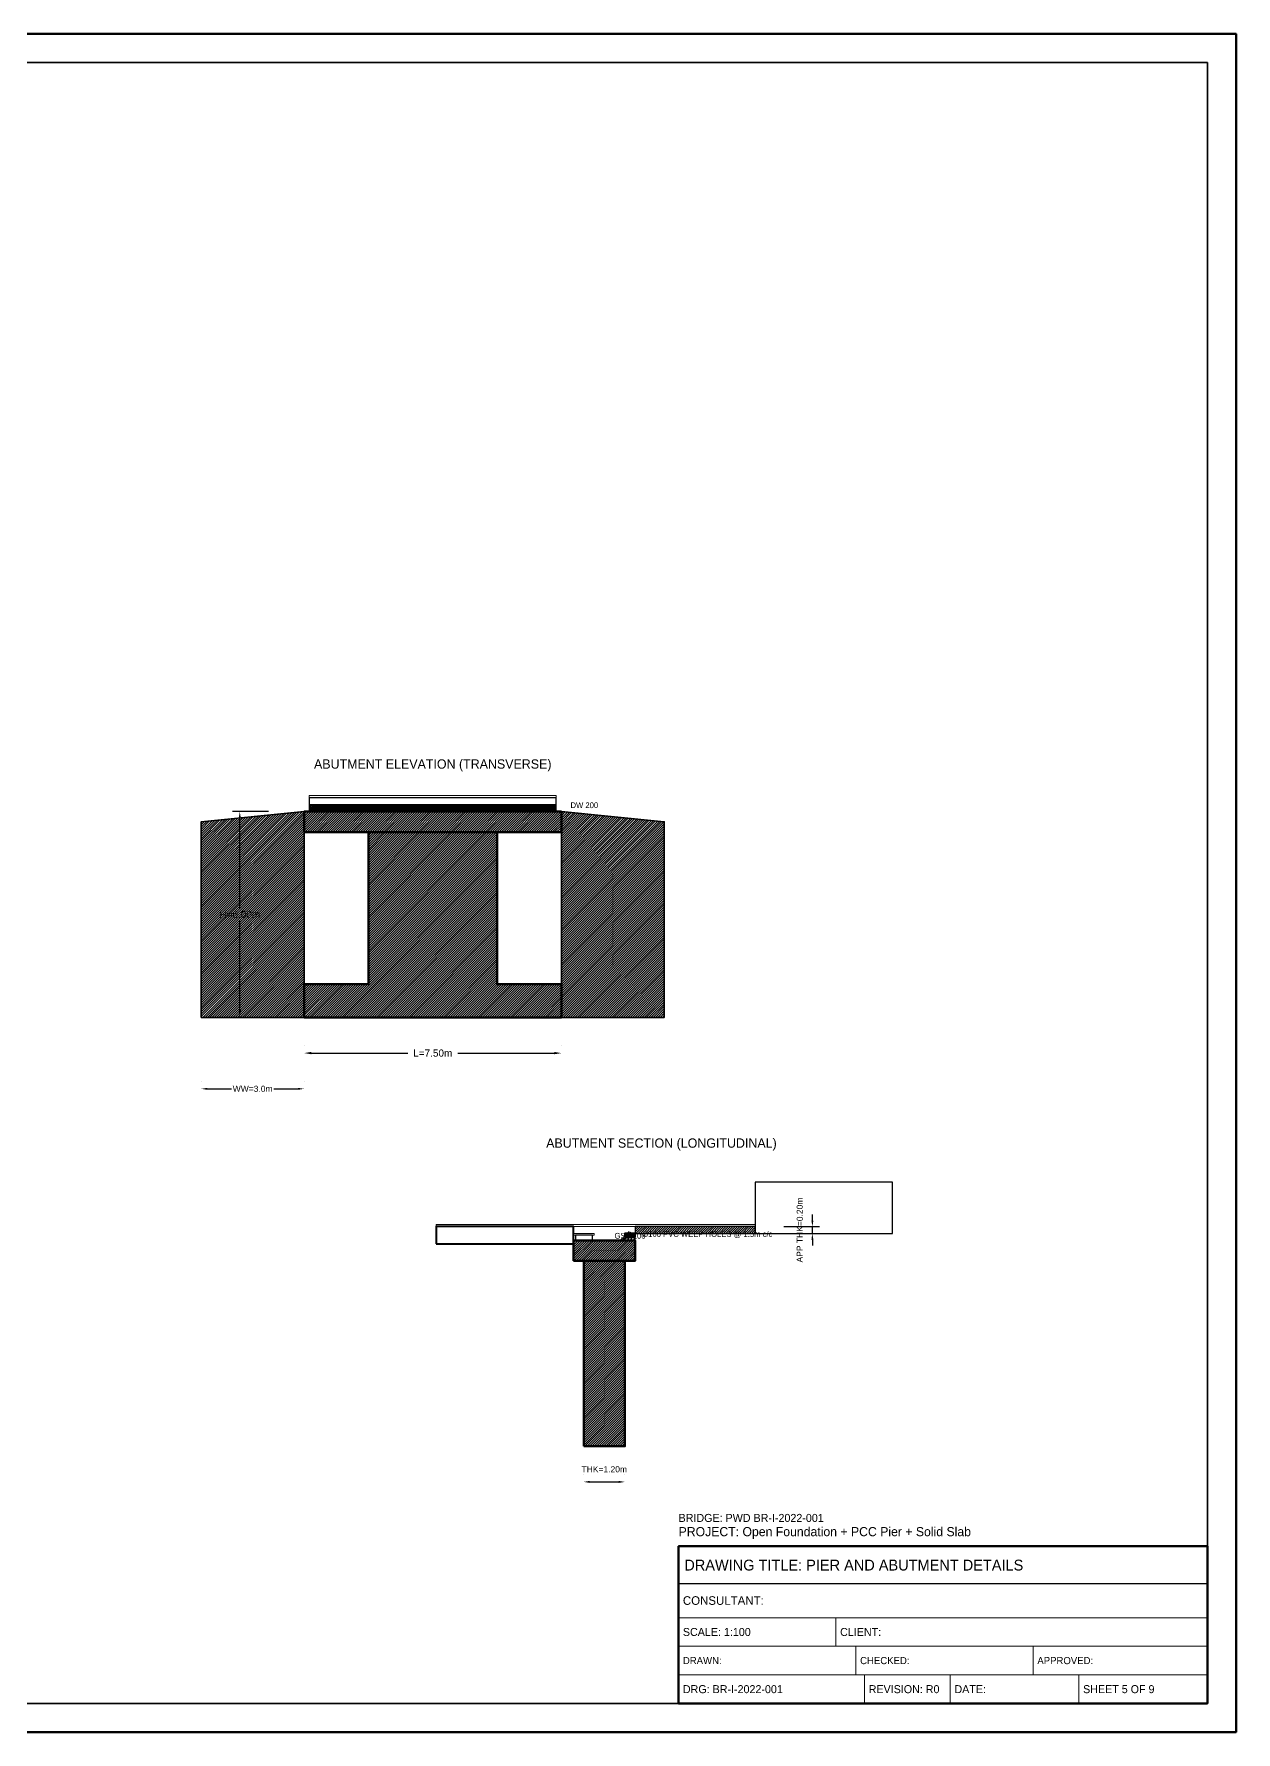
# Model space of a CAD drawing. Header units: metres. Extents: x 0 to 841, y 0 to 594.
# Drawn here: x 420 to 841, y 0 to 594 of the extents above; entities that cross this region are included whole.
import ezdxf
from ezdxf.enums import TextEntityAlignment as Align

# ---------------------------------------------------------------- set-up
doc = ezdxf.new("R2010")
doc.units = ezdxf.units.M
doc.linetypes.add('DASHED', pattern=[0.5, 0.375, -0.125])
for name, color, linetype, lineweight in [('ABUT-PROF', 4, 'Continuous', 50), ('BORDER-INNER', 7, 'Continuous', 35), ('BORDER-OUTER', 7, 'Continuous', 70), ('CIVIL-ROAD', 7, 'Continuous', 25), ('DIM-LINEAR', 3, 'Continuous', 18), ('STRUC-HATCHING', 8, 'Continuous', 18), ('SUB-ABUT', 3, 'Continuous', 35), ('SUB-BACKFILL', 34, 'Continuous', 18), ('SUB-BEARING', 5, 'Continuous', 25), ('SUB-DIRT-WALL', 3, 'Continuous', 35), ('SUPER-DECK', 2, 'Continuous', 50), ('SUPER-WEARING', 8, 'Continuous', 25), ('TEXT-HEADER', 7, 'Continuous', 25), ('TEXT-SPEC', 7, 'Continuous', 13), ('TEXT-TITLE', 7, 'Continuous', 25), ('TITLEBLK-BOX', 7, 'Continuous', 50), ('TITLEBLK-TEXT', 7, 'Continuous', 18)]:
    doc.layers.add(name, color=color, linetype=linetype, lineweight=lineweight)
doc.styles.add('BRIDGE_STD', font='Arial.ttf')
doc.dimstyles.new('pmb100', dxfattribs={"dimtxt": 2.5, "dimasz": 0.9375, "dimexe": 2.5, "dimexo": 2.5, "dimtad": 0, "dimtih": 1, "dimdec": 0, "dimtxsty": 'BRIDGE_STD', "dimcen": 2.5, "dimazin": 3, "dimtfac": 1, "dimtmove": 0, "dimatfit": 3})

msp = doc.modelspace()

# ---------------------------------------------------------------- hatches: boundary and pattern name
at = {"layer": 'STRUC-HATCHING'}
h = msp.add_hatch(dxfattribs=at)
h.set_pattern_fill('ANSI31', scale=0.18)
h.paths.add_polyline_path([(515, 322), (479, 318.4), (479, 250), (515, 250)])
h = msp.add_hatch(dxfattribs=at)
h.set_pattern_fill('ANSI31', scale=0.18)
h.paths.add_polyline_path([(515, 314.8), (605, 314.8), (605, 322), (515, 322)])
h = msp.add_hatch(dxfattribs=at)
h.set_pattern_fill('ANSI31', scale=0.12)
h.paths.add_polyline_path([(516.8, 322), (603.2, 322), (603.2, 324.4), (516.8, 324.4)])
h = msp.add_hatch(dxfattribs=at)
h.set_pattern_fill('ANSI31', scale=0.18)
h.paths.add_polyline_path([(605, 322), (641, 318.4), (641, 250), (605, 250)])
h = msp.add_hatch(dxfattribs=at)
h.set_pattern_fill('ANSI31', scale=0.18)
h.paths.add_polyline_path([(537.5, 314.8), (582.5, 314.8), (582.5, 261.66), (605, 261.66), (605, 250), (515, 250), (515, 261.66), (537.5, 261.66)])
h = msp.add_hatch(dxfattribs=at)
h.set_pattern_fill('ANSI31', scale=0.12)
h.paths.add_polyline_path([(627.2, 173.2), (630.8, 173.2), (630.8, 174.4), (627.2, 174.4)])
h = msp.add_hatch(dxfattribs=at)
h.set_pattern_fill('ANSI31', scale=0.24)
h.paths.add_polyline_path([(627.2, 172), (630.8, 172), (630.8, 173.2), (627.2, 173.2)])
h = msp.add_hatch(dxfattribs=at)
h.set_pattern_fill('ANSI31', scale=0.18)
h.paths.add_polyline_path([(630.8, 174.4), (672.8, 174.4), (672.8, 176.8), (630.8, 176.8)])
h = msp.add_hatch(dxfattribs=at)
h.set_pattern_fill('ANSI31', scale=0.18)
h.paths.add_polyline_path([(609.2, 164.8), (630.8, 164.8), (630.8, 172), (609.2, 172)])
h = msp.add_hatch(dxfattribs=at)
h.set_pattern_fill('ANSI31', scale=0.18)
h.paths.add_polyline_path([(612.8, 100), (627.2, 100), (627.2, 164.8), (612.8, 164.8)])

# ---------------------------------------------------------------- linework, layer by layer
at = {"layer": 'ABUT-PROF', "color": 4, "linetype": 'DASHED'}
msp.add_line((515, 322), (605, 322), dxfattribs=at)
at = {"layer": 'ABUT-PROF', "lineweight": 30}
msp.add_lwpolyline([(516.8, 322), (603.2, 322), (603.2, 324.4), (516.8, 324.4), (516.8, 322)], dxfattribs=at)
at = {"layer": 'ABUT-PROF', "lineweight": 40}
msp.add_lwpolyline([(627.2, 173.2), (630.8, 173.2), (630.8, 174.4), (627.2, 174.4), (627.2, 173.2)], dxfattribs=at)
at = {"layer": 'ABUT-PROF', "color": 4}
for centre in [(560, 323.6), (560, 322.8), (629, 174), (629, 173.6)]:
    msp.add_circle(centre, 0.6, dxfattribs=at)
at = {"layer": 'BORDER-INNER'}
msp.add_lwpolyline([(10, 10), (831, 10), (831, 584), (10, 584), (10, 10)], dxfattribs=at)
at = {"layer": 'BORDER-OUTER'}
msp.add_lwpolyline([(0, 0), (841, 0), (841, 594), (0, 594), (0, 0)], dxfattribs=at)
at = {"layer": 'CIVIL-ROAD', "lineweight": 25}
for points in [[(516.8, 324.4), (603.2, 324.4), (603.2, 326.8), (516.8, 326.8), (516.8, 324.4)], [(630.8, 174.4), (672.8, 174.4), (672.8, 176.8), (630.8, 176.8), (630.8, 174.4)]]:
    msp.add_lwpolyline(points, dxfattribs=at)
at = {"layer": 'SUB-ABUT', "lineweight": 35}
for points in [[(515, 322), (479, 318.4), (479, 250), (515, 250), (515, 322)], [(605, 322), (641, 318.4), (641, 250), (605, 250), (605, 322)]]:
    msp.add_lwpolyline(points, dxfattribs=at)
at = {"layer": 'SUB-ABUT', "lineweight": 50}
for points in [[(515, 314.8), (605, 314.8), (605, 322), (515, 322), (515, 314.8)], [(537.5, 314.8), (582.5, 314.8), (582.5, 261.66), (605, 261.66), (605, 250), (515, 250), (515, 261.66), (537.5, 261.66), (537.5, 314.8)], [(609.2, 164.8), (630.8, 164.8), (630.8, 172), (609.2, 172), (609.2, 164.8)], [(612.8, 100), (627.2, 100), (627.2, 164.8), (612.8, 164.8), (612.8, 100)]]:
    msp.add_lwpolyline(points, dxfattribs=at)
at = {"layer": 'SUB-ABUT', "lineweight": 25}
msp.add_lwpolyline([(672.8, 174.4), (720.8, 174.4), (720.8, 192.4), (672.8, 192.4), (672.8, 174.4)], dxfattribs=at)
at = {"layer": 'SUB-BACKFILL', "lineweight": 20}
msp.add_lwpolyline([(627.2, 172), (630.8, 172), (630.8, 173.2), (627.2, 173.2), (627.2, 172)], dxfattribs=at)
at = {"layer": 'SUB-BEARING', "lineweight": 25}
for points in [[(524.9, 322), (532.1, 322), (532.1, 323.8), (524.9, 323.8), (524.9, 322)], [(556.4, 322), (563.6, 322), (563.6, 323.8), (556.4, 323.8), (556.4, 322)], [(587.9, 322), (595.1, 322), (595.1, 323.8), (587.9, 323.8), (587.9, 322)], [(609.92, 172), (615.92, 172), (615.92, 173.8), (609.92, 173.8), (609.92, 172)]]:
    msp.add_lwpolyline(points, dxfattribs=at)
at = {"layer": 'SUB-BEARING', "lineweight": 15}
msp.add_lwpolyline([(609.32, 173.8), (616.52, 173.8), (616.52, 174.4), (609.32, 174.4), (609.32, 173.8)], dxfattribs=at)
at = {"layer": 'SUB-DIRT-WALL', "lineweight": 18}
for p, q in [((625.7, 172.06), (628.7, 175.06)), ((625.7, 171.34), (628.7, 174.34))]:
    msp.add_line(p, q, dxfattribs=at)
at = {"layer": 'SUB-DIRT-WALL', "lineweight": 35}
msp.add_line((627.2, 172), (630.8, 172), dxfattribs=at)
at = {"layer": 'SUPER-DECK', "lineweight": 40}
msp.add_lwpolyline([(561.2, 170.8), (609.2, 170.8), (609.2, 176.8), (561.2, 176.8), (561.2, 170.8)], dxfattribs=at)
at = {"layer": 'SUPER-WEARING', "lineweight": 20}
for points in [[(516.8, 326.8), (603.2, 326.8), (603.2, 327.58), (516.8, 327.58), (516.8, 326.8)], [(561.2, 176.8), (672.8, 176.8), (672.8, 177.58), (561.2, 177.58), (561.2, 176.8)]]:
    msp.add_lwpolyline(points, dxfattribs=at)
at = {"layer": 'TITLEBLK-BOX', "lineweight": 50}
msp.add_lwpolyline([(646, 10), (831, 10), (831, 65), (646, 65), (646, 10)], dxfattribs=at)
at = {"layer": 'TITLEBLK-BOX', "lineweight": 30}
msp.add_lwpolyline([(646, 52), (831, 52), (831, 65), (646, 65), (646, 52)], dxfattribs=at)
at = {"layer": 'TITLEBLK-BOX', "lineweight": 18}
for points in [[(646, 40), (831, 40), (831, 52), (646, 52), (646, 40)], [(646, 30), (701, 30), (701, 40), (646, 40), (646, 30)], [(701, 30), (831, 30), (831, 40), (701, 40), (701, 30)], [(646, 20), (708, 20), (708, 30), (646, 30), (646, 20)], [(708, 20), (770, 20), (770, 30), (708, 30), (708, 20)], [(770, 20), (831, 20), (831, 30), (770, 30), (770, 20)], [(646, 10), (711, 10), (711, 20), (646, 20), (646, 10)], [(711, 10), (741, 10), (741, 20), (711, 20), (711, 10)], [(741, 10), (786, 10), (786, 20), (741, 20), (741, 10)], [(786, 10), (831, 10), (831, 20), (786, 20), (786, 10)]]:
    msp.add_lwpolyline(points, dxfattribs=at)

# ---------------------------------------------------------------- texts
at = {"layer": 'TEXT-HEADER'}
for s, p in [('ABUTMENT ELEVATION (TRANSVERSE)', (560, 337)), ('ABUTMENT SECTION (LONGITUDINAL)', (640, 204.4))]:
    msp.add_text(s, height=3.25, dxfattribs=at).set_placement(p, align=Align.CENTER)
at = {"layer": 'TEXT-SPEC', "color": 4}
for s, p in [('DW 200', (608.2, 323.2)), ('Ø100 PVC WEEP HOLES @ 1.5m c/c', (633.3, 173.2))]:
    msp.add_text(s, height=2, dxfattribs=at).set_placement(p)
at = {"layer": 'TEXT-SPEC'}
msp.add_text('GSB 100', height=2, dxfattribs=at).set_placement((629, 172.6), align=Align.CENTER)
at = {"layer": 'TEXT-TITLE'}
for s, height, p in [('PROJECT: Open Foundation + PCC Pier + Solid Slab', 3.2, (646, 68.5)), ('DRAWING TITLE: PIER AND ABUTMENT DETAILS', 3.8, (648, 56.5))]:
    msp.add_text(s, height=height, dxfattribs=at).set_placement(p)
at = {"layer": 'TITLEBLK-TEXT'}
for s, height, p in [('BRIDGE: PWD BR-I-2022-001', 2.8, (646, 73.5)), ('CONSULTANT: ', 3, (647.5, 44.5)), ('SCALE: 1:100', 2.8, (647.5, 33.6)), ('CLIENT: ', 2.8, (702.5, 33.6)), ('DRAWN: ', 2.5, (647.5, 23.75)), ('CHECKED: ', 2.5, (709.5, 23.75)), ('APPROVED: ', 2.5, (771.5, 23.75)), ('DRG: BR-I-2022-001', 2.8, (647.5, 13.6)), ('REVISION: R0', 2.8, (712.5, 13.6)), ('DATE: ', 2.8, (742.5, 13.6)), ('SHEET 5 OF 9', 2.8, (787.5, 13.6))]:
    msp.add_text(s, height=height, dxfattribs=at).set_placement(p)

# ---------------------------------------------------------------- dimensions: what is measured, and where the dimension line sits
at = {"layer": 'DIM-LINEAR'}
for base, p1, p2, text, override in [((492.5, 250), (505, 250), (505, 322), 'H=6.00m', {"dimtxt": 2.5, "dimasz": 2.5, "dimgap": 1, "dimclrt": 3}), ((692.8, 174.4), (680.3, 174.4), (680.3, 176.8), 'APP THK=0.20m', {"dimtxt": 2.125, "dimasz": 2.125, "dimgap": 0.85, "dimclrt": 3})]:
    msp.add_linear_dim(base=base, p1=p1, p2=p2, angle=90, text=text, dimstyle='pmb100', override=override, dxfattribs=at).render()
for base, p1, p2, text, override in [((515, 237.5), (515, 237.5), (605, 237.5), 'L=7.50m', {"dimtxt": 2.5, "dimasz": 2.5, "dimgap": 1, "dimclrt": 3}), ((479, 225), (479, 225), (515, 225), 'WW=3.0m', {"dimtxt": 2.125, "dimasz": 2.125, "dimgap": 0.85, "dimclrt": 3}), ((612.8, 87.5), (612.8, 87.5), (627.2, 87.5), 'THK=1.20m', {"dimtxt": 2.125, "dimasz": 2.125, "dimgap": 0.85, "dimclrt": 3})]:
    msp.add_linear_dim(base=base, p1=p1, p2=p2, text=text, dimstyle='pmb100', override=override, dxfattribs=at).render()

doc.saveas('drawing.dxf')
